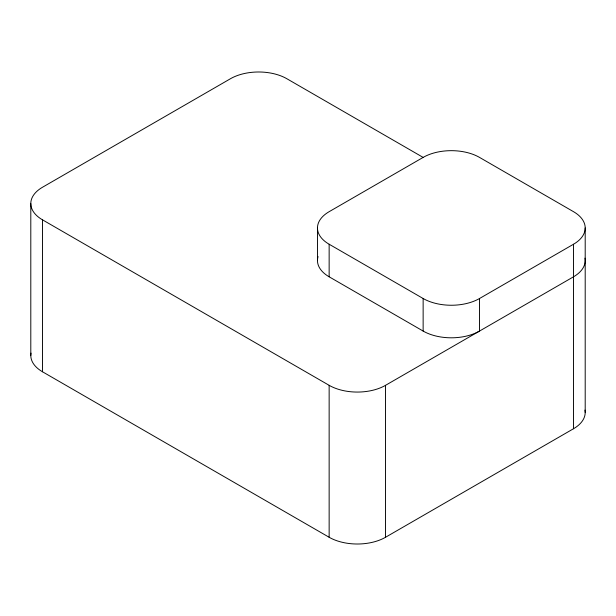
<?xml version="1.0" encoding="UTF-8"?>
<svg xmlns="http://www.w3.org/2000/svg" width="616" height="616" viewBox="0 0 616 616"><rect width="100%" height="100%" fill="white"/><g stroke="black" fill="none" stroke-linecap="round" stroke-linejoin="round"><path stroke-width="0.92" d="M423.138 157.411L329.144 211.681A39.878 23.023 0 0 0 329.144 244.236L329.144 276.8L423.138 331.062A39.878 23.023 0 0 0 479.533 331.062L479.533 298.506L573.519 244.236A39.878 23.023 0 0 0 573.519 211.681L479.533 157.411A39.878 23.023 0 0 0 423.138 157.411L286.856 78.733A39.878 23.023 0 0 0 230.461 78.733L42.481 187.264A39.878 23.023 0 0 0 42.481 219.82L42.481 371.764L329.144 537.268A39.878 23.023 0 0 0 385.539 537.268L573.519 428.736A39.878 23.023 0 0 0 584.984 410.079M42.481 219.82L329.144 385.323A39.878 23.023 0 0 0 385.539 385.323L573.519 276.8A39.878 23.023 0 0 0 584.984 258.142M329.144 244.236L423.138 298.506A39.878 23.023 0 0 0 479.533 298.506M585.2 227.959L585.2 412.458M573.519 244.236L573.519 428.736M423.138 298.506L423.138 331.062M385.539 385.323L385.539 537.268M329.144 385.323L329.144 537.268M317.471 227.959L317.471 260.514M30.8 203.542L30.8 355.486M329.144 276.8A39.878 23.023 0 0 1 318.056 256.572M42.481 371.764A39.878 23.023 0 0 1 31.016 353.107"/></g></svg>
